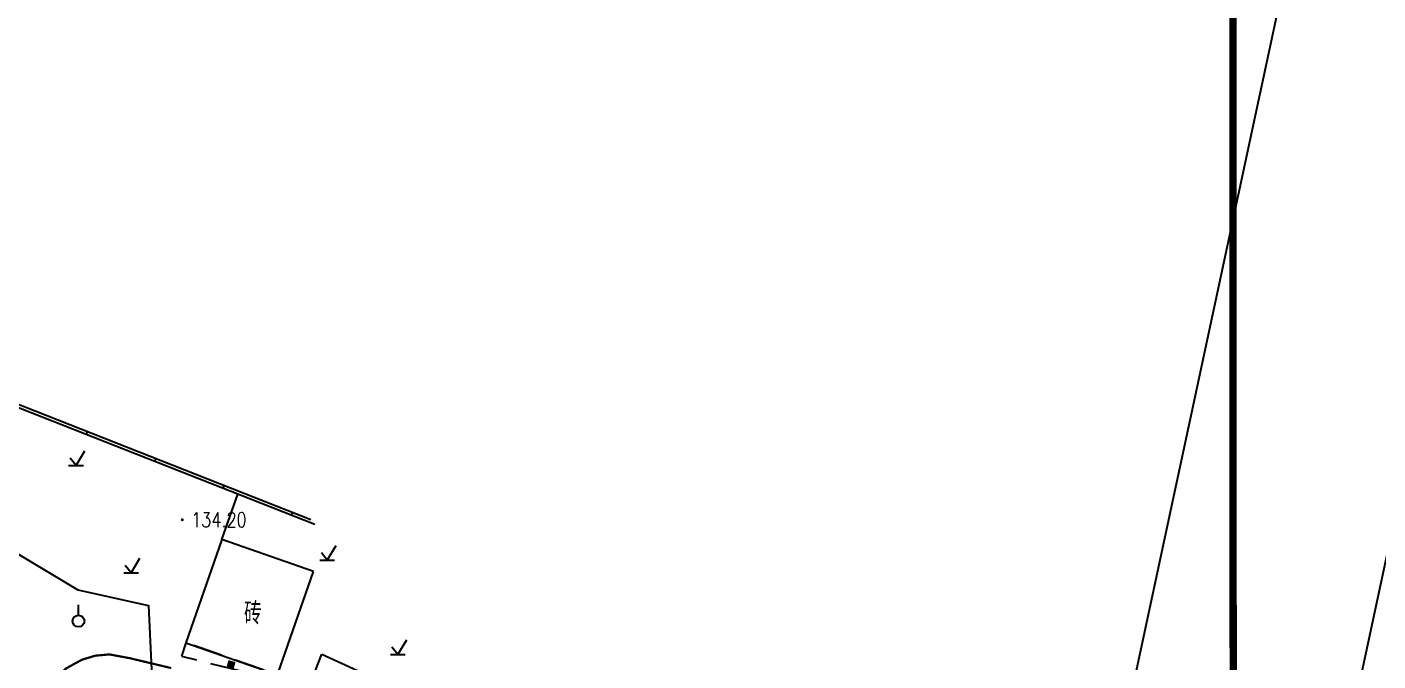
# Model space of a CAD drawing. Extents: x 529262 to 576451, y 2694391 to 2717535.
# Drawn here: x 564149.8 to 564241.6, y 2710579.5 to 2710622.6 of the extents above; entities that cross this region are included whole.
import ezdxf
from ezdxf.enums import TextEntityAlignment as Align
from ezdxf.xclip import XClip

# ---------------------------------------------------------------- set-up
doc = ezdxf.new("R2010")
doc.units = 0
doc.header["$XCLIPFRAME"] = 0
doc.linetypes.add('X3', pattern=[5, 4, -1])
doc.linetypes.add('X5', pattern=[3, 2, -1])
for name, color, linetype in [('DLSS', 4, 'Continuous'), ('GCD', 8, 'Continuous'), ('JMD', 8, 'Continuous'), ('PP-COM', 7, 'Continuous'), ('RD-中线', 40, 'Continuous'), ('RD-红线', 7, 'Continuous'), ('ZBTZ', 8, 'Continuous')]:
    doc.layers.add(name, color=color, linetype=linetype)
doc.styles.add('HZ', font='rs.shx', dxfattribs={"width": 0.8, "bigfont": 'hztxt.shx'})
doc.linetypes.add('1161', pattern='A,0,[149,AAA.SHX,S=0.15,R=0,X=0,Y=0],-1.6', length=1.6)
doc.linetypes.add('445', pattern='A,8,-0.5,[147,AAA.SHX,S=1,R=0,X=0,Y=0],-1.5', length=10)

# ---------------------------------------------------------------- blocks, each defined once
blk = doc.blocks.new('A$C19FD0107')
at = {"layer": 'RD-中线', "color": 8, "linetype": 'Continuous', "flags": 128}
blk.add_lwpolyline([(-6832.92, 15835.553), (-6741.198, 16264.112, -0.004965), (-6740.546, 16267.018), (-6733.237, 16298.134, 0.005421), (-6732.528, 16301.308), (-6689.222, 16505.469)], format="xyb", dxfattribs=at)
at = {"layer": 'RD-红线', "color": 8, "linetype": 'Continuous', "flags": 128}
blk.add_lwpolyline([(-6775.405, 16175.955), (-6758.89, 16253.119)], dxfattribs=at)
blk = doc.blocks.new('gc002')
at = {"color": 8, "const_width": 1}
blk.add_lwpolyline([(-0.5, 0), (0.5, 0)], dxfattribs=at)
blk = doc.blocks.new('gc125')
at = {"color": 8}
blk.add_line((0, 0.8), (0, 2.2), dxfattribs=at)
blk.add_circle((0, 0), 0.8, dxfattribs=at)
blk = doc.blocks.new('gc123')
at = {"color": 8}
for p, q in [((0, 0), (1.2, 2)), ((-1, 0), (1, 0)), ((0, 0), (-0.8, 1))]:
    blk.add_line(p, q, dxfattribs=at)
blk = doc.blocks.new('GC200')
at = {"linetype": 'Continuous', "const_width": 0.2, "flags": 128}
blk.add_lwpolyline([(-0.1, 0, 1), (0.1, 0, 1)], format="xyb", close=True, dxfattribs=at)

msp = doc.modelspace()

# ---------------------------------------------------------------- linework, layer by layer
at = {"const_width": 0.5}
msp.add_lwpolyline([(563606.548, 2710897.61), (563454.196, 2710897.56), (563454.418, 2710327.012), (563986.146, 2710327.13), (563986.081, 2710399.056), (564231.875, 2710399.045), (564231.655, 2710837.782), (563606.85, 2710834.954), (563606.548, 2710897.61)], dxfattribs=at)
at = {"layer": 'DLSS', "linetype": 'X3', "const_width": 0.15}
msp.add_lwpolyline([(564147.088, 2710570.587), (564148.296, 2710572.097), (564148.829, 2710572.903), (564151.796, 2710578.302), (564152.441, 2710578.976), (564153.52, 2710579.568), (564154.419, 2710579.841), (564155.389, 2710579.931), (564156.801, 2710579.667), (564159.593, 2710578.999)], dxfattribs=at)
at = {"layer": 'JMD', "linetype": 'Continuous'}
for p, q in [((564153.82, 2710594.892, 136.972), (564153.893, 2710595.078, 136.972)), ((564158.472, 2710593.06, 136.972), (564158.546, 2710593.246, 136.972)), ((564163.125, 2710591.228, 136.972), (564163.198, 2710591.414, 136.972)), ((564167.777, 2710589.396, 136.972), (564167.85, 2710589.582, 136.972))]:
    msp.add_line(p, q, dxfattribs=at)
at = {"layer": 'JMD', "linetype": 'Continuous', "elevation": 136.972, "flags": 128}
for points in [[(564169.077, 2710589.099), (564147.992, 2710597.402), (564114.998, 2710610.804)], [(564169.353, 2710588.775), (564147.918, 2710597.216), (564114.998, 2710610.588)]]:
    msp.add_lwpolyline(points, dxfattribs=at)
at = {"layer": 'JMD', "linetype": '445', "elevation": -529.238, "flags": 128}
msp.add_lwpolyline([(564163.036, 2710587.753), (564164.12, 2710590.836)], dxfattribs=at)
at = {"layer": 'JMD', "linetype": 'Continuous', "flags": 128}
for points in [[(564169.267, 2710585.576), (564163.036, 2710587.753), (564160.58, 2710580.722), (564166.811, 2710578.545)], [(564169.839, 2710579.954), (564175.468, 2710577.362), (564171.534, 2710567.322), (564165.905, 2710569.914), (564167.307, 2710573.492), (564168.052, 2710573.2), (564169.237, 2710576.226), (564168.492, 2710576.518)]]:
    msp.add_lwpolyline(points, close=True, dxfattribs=at)
at = {"layer": 'JMD', "linetype": 'X5', "flags": 128}
msp.add_lwpolyline([(564160.58, 2710580.722), (564160.291, 2710579.808), (564163.75, 2710578.949), (564166.7, 2710578.154), (564166.811, 2710578.545)], close=True, dxfattribs=at)
at = {"layer": 'ZBTZ', "linetype": '1161'}
msp.add_lwpolyline([(564142.733, 2710590.627), (564153.233, 2710584.334), (564158.048, 2710583.268), (564158.289, 2710577.919)], dxfattribs=at)

# ---------------------------------------------------------------- block references
at = {"layer": 'GCD', "linetype": 'Continuous'}
ref = msp.add_blockref('GC200', (564160.347, 2710589.094, 134.196), dxfattribs=dict(at, xscale=0.5, yscale=0.5))
ref.add_attrib('height', '134.20', dxfattribs={"linetype": 'Continuous', "height": 1, "style": 'HZ', "width": 0.8}).set_placement((564160.947, 2710589.094, 134.196), align=Align.MIDDLE_LEFT)
at = {"layer": 'JMD', "linetype": 'Continuous', "xscale": 0.4999999999986896, "yscale": 0.4999999999986896, "zscale": 0.4999999999986896, "rotation": 345.5428269200133}
msp.add_blockref('gc002', (564163.656, 2710579.232, -1057.534), dxfattribs=at)
at = {"layer": 'PP-COM'}
ref = msp.add_blockref('A$C19FD0107', (570997.993, 2694390.603), dxfattribs=at)
XClip(ref).set_block_clipping_path([(-9366.4383134884, 14428.6043910822), (-3328.4480743363, 17452.7484863754)])
at = {"layer": 'ZBTZ', "linetype": 'Continuous', "xscale": 0.5, "yscale": 0.5}
for name, p in [('gc123', (564153.12, 2710592.794)), ('gc123', (564170.203, 2710586.347)), ('gc123', (564156.867, 2710585.475)), ('gc125', (564153.287, 2710582.196)), ('gc123', (564175.001, 2710579.93))]:
    msp.add_blockref(name, p, dxfattribs=at)

# ---------------------------------------------------------------- texts
at = {"layer": 'JMD', "linetype": 'Continuous', "style": 'HZ', "width": 0.8}
msp.add_text('砖', height=1.5, dxfattribs=at).set_placement((564165.739, 2710582.722), align=Align.MIDDLE_RIGHT)

doc.saveas('drawing.dxf')
